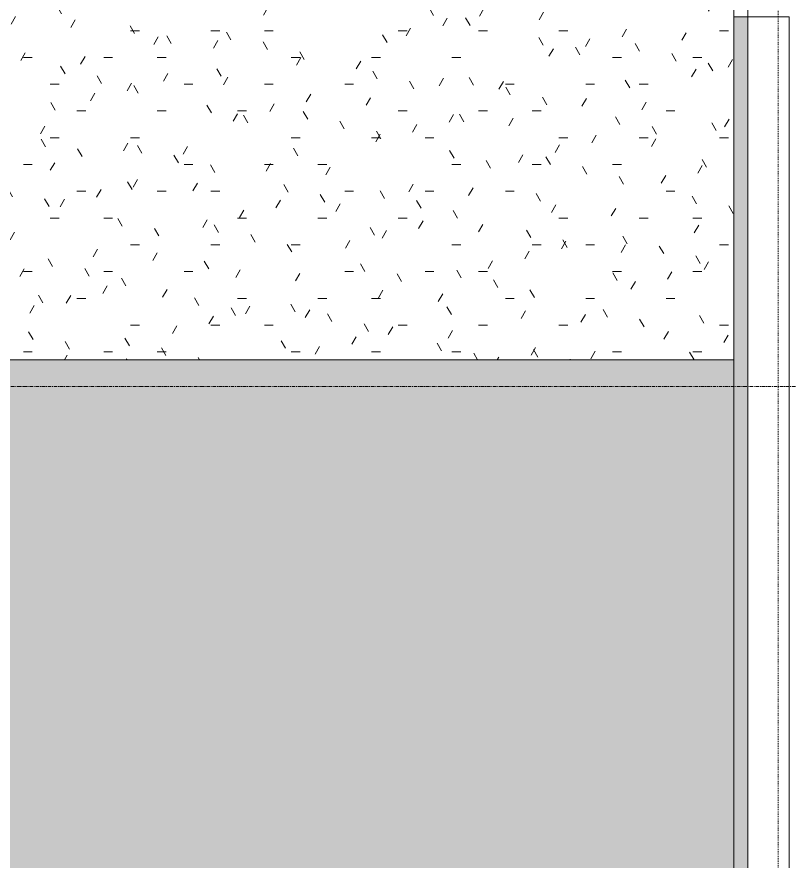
# Model space of a CAD drawing. Header units: inches. Extents: x -4266 to -1814, y 9706 to 12441.
# Drawn here: x -2036.1 to -1925.4, y 10748.1 to 10869.2 of the extents above; entities that cross this region are included whole.
import ezdxf

# ---------------------------------------------------------------- set-up
doc = ezdxf.new("R2010")
doc.units = ezdxf.units.IN
doc.header["$MEASUREMENT"] = 0
doc.linetypes.add('Aligning Line 1_8_', pattern=[0.25, 0.125, -0.125])
doc.linetypes.add('Grid Line 1_2_', pattern=[0.875, 0.5, -0.125, 0.125, -0.125])
for name, color, linetype, lineweight in [('0-1', 7, 'Continuous', 5), ('0-3', 7, 'Continuous', 9), ('A-FLOR-2', 10, 'Continuous', 13), ('A-FLOR-PATT-1', 251, 'Continuous', 9), ('G-ANNO-SYMB-1', 147, 'Aligning Line 1_8_', 9), ('S-FNDN-1', 8, 'Continuous', 5), ('S-FNDN-2', 10, 'Continuous', 13), ('S-GRID-1', 1, 'Grid Line 1_2_', 9)]:
    doc.layers.add(name, color=color, linetype=linetype, lineweight=lineweight)
pattern_1 = [(0, (0, 0), (15.36, 3.84), [1.267, -10.253, 1.267, -10.253, -61.44]), (0, (0, 0), (15.36, 3.84), [-23.04, 1.267, -21.773, 1.267, -10.253, -26.88]), (0, (0, 0), (15.36, 3.84), [-57.6, 1.267, -6.413, 1.267, -17.933]), (120, (5.76, 1.92), (-11.0055376, 11.3821502), [1.267, -10.253, 1.267, -10.253, -61.44]), (120, (5.76, 1.92), (-11.0055376, 11.3821502), [-23.04, 1.267, -21.773, 1.267, -10.253, -26.88]), (120, (5.76, 1.92), (-11.0055376, 11.3821502), [-57.6, 1.267, -6.413, 1.267, -17.933]), (240, (7.68, 9.6), (-4.3544624, -15.2221502), [1.267, -10.253, 1.267, -10.253, -61.44]), (240, (7.68, 9.6), (-4.3544624, -15.2221502), [-23.04, 1.267, -21.773, 1.267, -10.253, -26.88]), (240, (7.68, 9.6), (-4.3544624, -15.2221502), [-57.6, 1.267, -6.413, 1.267, -17.933])]

# ---------------------------------------------------------------- blocks, each defined once
blk = doc.blocks.new('Basic Wall _ EXT - C8AØF - _10_ CONCRETE _ 2_ EPS INSUL_ - ___-2578966-FLOOR PLAN - 1ST FLOOR')
at = {"layer": 'S-FNDN-2'}
for p, q in [((-1931.32, 10869.19), (-1925.38, 10869.19)), ((-1925.38, 10869.19), (-1925.38, 10461.19))]:
    blk.add_line(p, q, dxfattribs=at)
blk = doc.blocks.new('CTR - 1st Phase - Shell_rvt-1-FLOOR PLAN - 1ST FLOOR')
at = {"layer": 'A-FLOR-PATT-1'}
h = blk.add_hatch(dxfattribs=at)
h.set_pattern_fill('FP_7', color=256, style=0, pattern_type=2)
h.set_pattern_definition(pattern_1)
h.paths.add_polyline_path([(-2096.82, 10819.99), (-1933.32, 10819.99), (-1933.32, 11049.39), (-2099.32, 11049.39), (-2099.32, 10822.49), (-2096.82, 10822.49), (-2096.82, 10820.99)], flags=0)
h = blk.add_hatch(dxfattribs=at)
h.set_pattern_fill('FP_7', color=256, style=0, pattern_type=2)
h.set_pattern_definition(pattern_1)
h.paths.add_polyline_path([(-1938.32, 10011.59), (-1933.32, 10011.59), (-1933.32, 10819.99), (-2096.82, 10819.99), (-2096.82, 10780.21), (-2096.2, 10780.21), (-2096.2, 10742.19), (-2096.82, 10742.19), (-2096.82, 10703.41), (-2096.2, 10703.41), (-2096.2, 10665.39), (-2096.82, 10665.39), (-2096.82, 10665.01), (-2096.2, 10665.01), (-2096.2, 10626.99), (-2096.82, 10626.99), (-2096.82, 10571.43), (-2095.82, 10571.43), (-2095.82, 10542.43), (-2096.82, 10542.43), (-2096.82, 10511.41), (-2096.2, 10511.41), (-2096.2, 10473.39), (-2096.82, 10473.39), (-2096.82, 10396.21), (-2096.2, 10396.21), (-2096.2, 10358.19), (-2096.82, 10358.19), (-2096.82, 10357.81), (-2096.2, 10357.81), (-2096.2, 10319.79), (-2096.82, 10319.79), (-2096.82, 10290.15), (-2095.82, 10290.15), (-2095.82, 10261.15), (-2096.82, 10261.15), (-2096.82, 10204.21), (-2096.2, 10204.21), (-2096.2, 10166.19), (-2096.82, 10166.19), (-2096.82, 10165.81), (-2096.2, 10165.81), (-2096.2, 10127.79), (-2096.82, 10127.79), (-2096.82, 10127.41), (-2096.2, 10127.41), (-2096.2, 10089.39), (-2096.82, 10089.39), (-2096.82, 10011.59), (-2045.97, 10011.59)], flags=0)
at = {"layer": 'S-FNDN-1'}
blk.add_hatch(color=256, dxfattribs=at).paths.add_polyline_path([(-1931.32, 10461.19), (-1931.32, 10869.19), (-1933.32, 10869.19), (-1933.32, 10461.19)], flags=0)
at = {"layer": 'A-FLOR-2'}
for p, q in [((-1933.32, 11049.39), (-1933.32, 10819.99)), ((-2096.82, 10819.99), (-1933.32, 10819.99)), ((-1933.32, 10819.99), (-1933.32, 10011.59))]:
    blk.add_line(p, q, dxfattribs=at)
at = {"layer": 'G-ANNO-SYMB-1'}
blk.add_line((-1926.95, 12280.06), (-1926.95, 9756.53), dxfattribs=at)
at = {"layer": 'S-FNDN-2'}
for p, q in [((-1931.32, 11157.19), (-1931.32, 10869.19)), ((-1933.32, 10869.19), (-1931.32, 10869.19)), ((-1933.32, 10869.19), (-1931.32, 10869.19)), ((-1931.32, 10869.19), (-1931.32, 10461.19))]:
    blk.add_line(p, q, dxfattribs=at)
at = {"layer": 'S-GRID-1'}
blk.add_line((-1814.21, 10816.19), (-4168.71, 10816.19), dxfattribs=at)
at = {"layer": '0-3'}
blk.add_blockref('Basic Wall _ EXT - C8AØF - _10_ CONCRETE _ 2_ EPS INSUL_ - ___-2578966-FLOOR PLAN - 1ST FLOOR', (0, 0), dxfattribs=at)

msp = doc.modelspace()

# ---------------------------------------------------------------- block references
at = {"layer": '0-1'}
msp.add_blockref('CTR - 1st Phase - Shell_rvt-1-FLOOR PLAN - 1ST FLOOR', (0, 0), dxfattribs=at)

doc.saveas('drawing.dxf')
